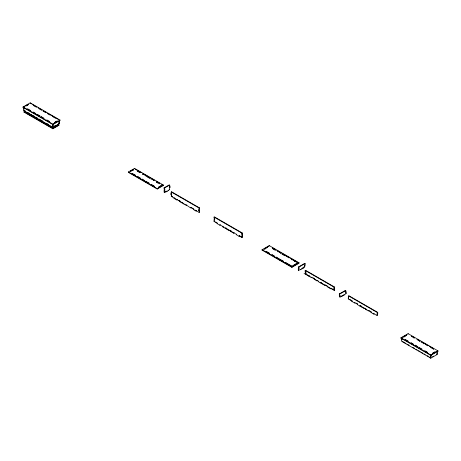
<?xml version="1.0" encoding="UTF-8"?>
<svg xmlns="http://www.w3.org/2000/svg" width="461" height="461" viewBox="0 0 461 461"><rect width="100%" height="100%" fill="white"/><g stroke="black" fill="none" stroke-linecap="round" stroke-linejoin="round"><path stroke-width="0.69" d="M23.05 106.958L30.196 102.832L60.028 120.056L60.028 120.454L52.882 124.579L23.05 107.355L23.05 106.958L52.882 124.182L60.028 120.056M23.05 107.355L24.836 106.324M23.736 107.355L23.736 110.531L24.427 110.531M33.774 105.292L33.428 105.494L36.177 107.079L36.523 106.883M24.012 111.723L52.882 128.389L59.066 124.816L59.066 125.213L52.882 128.786L24.012 112.121L24.012 111.723L25.251 111.009M24.012 112.121L25.251 111.406M25.39 111.723L25.044 111.919L25.044 110.865M30.063 110.611L30.403 110.41L27.654 108.825L27.314 109.021L30.063 110.611L30.063 111.009M28.138 113.308L27.793 113.907M39.271 108.468L38.926 108.663L41.674 110.254L42.02 110.058L38.257 107.886M35.56 113.786L35.9 113.585L33.152 112L32.812 112.196L35.56 113.786L35.56 114.184M33.636 116.483L33.29 117.077M38.309 115.371L38.655 115.175M44.423 111.839L44.769 111.643M39.681 116.166L40.026 115.97L37.278 114.38L36.932 114.582L39.681 116.166L39.681 116.564M37.416 119.065L37.762 118.863L36.84 118.333M40.51 120.454L40.165 121.047M50.266 114.818L49.926 115.014L47.178 113.429L47.518 113.227L58.72 119.699M53.015 116.403L52.675 116.604L55.424 118.189L55.769 117.993M44.631 122.833L44.291 123.427L44.631 123.231M49.304 121.721L49.65 121.525L46.901 119.935L46.555 120.137L49.304 121.721L49.304 122.119M54.738 122.712L57.487 121.128L57.141 120.926L54.392 122.517L54.738 123.11M58.656 122.038L59.342 122.038M52.882 126.959L52.537 127.161L52.537 125.571L53.222 125.571L53.222 123.986M54.035 126.291L55.187 125.628M55.562 126.049L53.914 127L54.254 127.593M57.694 124.816L58.38 124.816L58.38 123.761M24.698 110.663L24.698 111.723L52.882 127.991L58.38 124.816M128.365 171.97L134.549 168.398L163.419 185.063L163.419 185.46L157.23 189.033L128.365 172.362L128.365 171.97L157.23 188.635L163.419 185.063M130.221 171.296L133.171 169.585L133.517 169.786L130.423 171.573L130.423 171.175L130.768 171.769L130.423 171.573M137.297 170.777L137.643 170.582L137.297 171.175L137.297 170.777L140.392 172.564M134.894 175.341L135.234 175.145L135.234 175.537L132.146 173.757L132.486 173.555L135.234 175.145M140.392 172.166L140.046 172.76L137.851 171.492M137.643 176.926L137.983 176.73L140.738 178.315L140.738 178.712L137.643 176.926L137.643 177.324L137.983 176.73M143.141 173.757L142.795 174.35L143.141 173.757L146.834 175.883M140.392 178.516L140.738 178.315M145.889 175.739L145.543 175.935L145.889 175.341L145.889 175.739L142.795 173.953M141.763 179.312L142.109 179.11L144.858 180.7L144.518 180.896L141.763 179.312L141.763 179.704L142.109 179.11M146.921 176.333L147.266 176.137L150.015 177.721L150.015 178.119L146.921 176.333L146.921 176.73L147.266 176.137M150.015 177.721L149.669 178.315L147.468 177.047M146.235 181.49L145.889 182.089L146.235 181.49L148.984 183.08L148.638 183.674L148.984 183.08M151.047 178.712L151.387 178.516L151.047 179.11L151.047 178.712L154.135 180.499L154.135 180.101L151.133 178.367M153.795 180.303L154.135 180.101M151.732 184.665L151.387 184.867L154.135 186.451L154.481 186.256L151.732 184.665L151.387 185.264M156.544 181.888L156.884 181.692L156.544 182.285L156.544 181.888L159.639 183.674L159.639 183.276L156.049 181.208M159.639 183.276L159.293 183.876M161.01 185.656L158.261 187.247L158.607 187.443L161.356 185.858L161.01 185.656L161.01 186.054M167.199 191.217L166.853 191.015L164.45 192.404L164.104 192.208L164.104 190.618L164.79 190.618L164.79 189.033L164.104 189.033L164.104 187.84L169.256 184.867L169.602 186.256L169.948 186.054L169.948 187.644L169.256 187.644L169.948 187.644M164.104 187.84L164.45 188.042L169.602 185.063M164.104 189.033L164.79 189.033M164.104 190.618L164.79 190.618M169.602 187.84L169.602 189.431L168.57 190.422L165.822 192.007L165.476 191.413M171.665 191.811L171.319 193.199L171.665 191.811L199.504 207.882L199.504 209.069L198.812 209.069L198.812 210.66L199.504 210.66L199.504 212.244L199.158 212.446L194.761 209.905M172.766 196.807L171.665 196.173L171.665 194.588L170.979 194.588L170.979 192.998L171.665 192.998M170.979 194.588L171.665 194.588M171.319 194.784L171.319 196.374L171.665 196.173M174.068 197.959L174.414 197.763L174.414 198.161L174.068 198.357L174.068 197.959L171.319 196.374M176.822 199.947L177.162 199.348L176.822 199.947L174.068 198.357M179.571 201.134L179.911 200.938L179.911 201.336L179.571 201.532L179.571 201.134L174.961 198.478M182.32 203.117L182.66 202.523L182.32 203.117L179.571 201.532M180.464 201.653L183.691 203.514L183.691 203.912L184.037 203.716M185.068 204.707L185.408 204.505M186.44 205.502L186.786 204.903L186.44 205.502L183.691 203.912M190.566 207.882L190.912 207.283L190.566 207.882L186.44 205.105M190.566 207.485L193.315 209.069L193.315 209.467L193.66 209.271L193.66 208.873L191.459 207.606M171.319 192.007L199.158 208.078L199.504 207.882M196.063 211.057L196.409 210.458L196.063 211.057L193.315 209.467M198.812 210.66L199.504 210.66M214.048 217.073L214.388 216.872L242.227 232.943L242.227 234.136L241.881 234.332L241.881 233.145L214.048 217.073L214.048 218.26L214.734 218.26M214.048 219.851L214.734 219.851L214.048 219.851L214.048 221.436L217.137 223.222L217.483 223.026M214.048 221.436L214.388 221.24M217.137 223.222L217.137 223.62L217.483 223.418M217.137 223.62L219.885 225.204L220.231 224.611M219.885 225.204L219.885 224.807L222.634 226.397L222.98 226.201M222.634 226.397L222.634 226.795L222.98 226.593L224.081 227.233M222.634 226.795L225.389 228.379L225.729 227.786M225.389 228.379L225.389 227.982L226.76 228.777L227.106 228.581L226.19 228.051M226.76 228.777L226.76 229.175L228.022 229.503M228.137 229.97L228.477 229.768L230.886 231.157L231.226 230.961L229.855 230.166L229.509 230.759L226.76 229.175M230.886 231.157L230.886 231.555L231.226 231.359M233.635 233.145L233.981 232.546L233.635 233.145L230.886 231.555M231.779 231.676L236.384 234.332L236.729 234.136M236.384 234.332L236.384 234.73L236.729 234.534M241.881 233.145L242.227 232.943M239.478 235.721L239.132 236.32L239.478 235.721L242.227 237.311L242.227 234.534L241.881 234.332M242.227 234.534L242.567 234.332L242.567 235.923L241.881 235.923L241.881 237.507L242.227 237.311M241.881 235.923L242.567 235.923M262.079 249.724L269.224 245.598L299.056 262.816L299.056 263.214L291.905 267.34L262.079 250.121L262.079 249.724L291.905 266.942L299.056 262.816M262.079 250.121L263.266 249.43M264.458 248.744L269.224 245.99L269.224 245.598M264.62 249.049L264.966 249.245L264.62 248.652L264.62 249.049L267.714 247.263L267.368 247.061L267.714 247.661M266.337 251.787L266.683 251.585L269.431 253.175L269.086 253.371L266.337 251.787L266.337 252.184L266.683 251.585M272.457 248.254L272.797 248.058L275.545 249.643L275.545 250.041L272.457 248.254L272.457 248.652L272.797 248.058M275.545 249.643L275.205 250.237L273.004 248.969M271.834 254.962L272.18 254.76L274.929 256.351L274.583 256.547L271.834 254.962L271.834 255.359L272.18 254.76M277.954 251.429L278.294 251.228L277.954 251.827L277.954 251.429L281.049 253.216L280.703 253.412L281.049 252.818L276.681 250.3M276.306 257.146L275.96 257.739L276.306 257.146L279.055 258.73L278.709 259.324L279.055 258.73M282.08 253.809L282.42 253.613L282.08 254.207L282.08 253.809L285.169 255.596M285.169 255.198L284.829 255.792M280.426 259.526L280.086 260.119L280.426 259.526L283.175 261.11L282.835 261.704L283.175 261.11M286.2 256.189L286.546 255.993L286.2 256.587L286.2 256.189L289.295 257.976M288.949 257.78L289.295 257.578L282.276 253.527M285.924 262.701L285.584 263.294L285.924 262.701L291.905 266.153M292.044 259.168L291.698 259.762L292.044 259.168L298.025 262.62M291.219 266.55L298.365 262.418M296.509 263.888L296.169 263.692L296.509 264.286L296.509 263.888L293.421 265.674L293.761 265.876L293.421 265.277M305.101 263.531L298.987 267.063L298.987 268.654L298.642 268.452L298.642 266.867L304.761 263.335L305.101 263.531L305.101 265.121L304.416 265.121L305.101 265.121M300.151 269.564L300.497 269.76L300.497 269.368L298.642 270.434L298.296 270.238L298.296 268.654L298.642 268.452M298.296 268.654L298.987 268.654M302.906 267.582L304.416 266.706L304.761 266.907L304.761 265.317M301.529 268.769L302.906 267.974L303.246 268.175L303.246 267.778L304.761 266.907M300.497 269.76L303.246 268.175M305.17 270.474L305.516 270.279L334.317 286.903L334.317 288.494L333.971 288.69L333.971 287.105L305.17 270.474L305.17 272.065L305.856 272.065L305.856 273.65L306.934 274.272M305.17 272.065L305.856 272.065M305.516 272.261L305.516 273.851L305.856 273.65M305.516 273.851L308.743 275.713L309.089 275.517L309.089 275.914L310.19 276.548M309.089 275.914L308.743 276.11L308.743 275.713M304.07 273.413L311.498 277.701L311.838 277.101M311.498 277.701L311.498 277.303L314.246 278.888L314.586 278.692L314.586 279.089L316.24 280.04M314.246 278.888L314.246 279.285L314.586 279.089M314.246 279.285L316.995 280.876L317.335 280.674M318.367 281.268L318.712 281.072L318.712 281.469L318.367 281.665L318.367 281.268L316.995 280.478L316.995 280.876M318.367 281.665L321.115 283.256L321.461 282.656M322.493 283.653L322.838 283.452L322.838 283.849L322.493 284.045L322.493 283.653L320.084 282.265M325.587 285.042L325.241 285.636L325.587 285.042L327.783 286.31M323.386 284.166L327.99 286.828L327.99 287.22L328.336 287.024M327.99 287.22L330.739 288.811L331.084 288.217L334.064 289.934M333.971 287.105L334.317 286.903M333.971 288.69L334.657 288.69L334.657 290.28L334.317 290.476L328.883 287.341M344.269 295.034L343.923 294.833L340.005 297.097L340.005 295.507L339.319 295.507L339.319 293.922L345.433 290.39L345.779 290.586L345.779 292.176L345.433 291.974L346.125 291.974L346.125 293.565L341.52 296.619L341.175 296.025M339.319 293.922L339.659 294.118L345.779 290.586M339.319 295.507L340.005 295.507M345.779 292.176L346.125 291.974M354.907 302.762L354.561 302.958L351.812 301.373L351.812 300.975L348.239 298.912L348.585 295.939L348.925 295.737L377.726 312.368L377.726 313.953L377.04 313.953L377.04 315.537L373.053 313.238M348.239 297.328L348.585 297.126M348.239 298.912L348.585 298.716M351.812 301.373L352.158 301.177M354.561 302.958L354.561 302.566L357.31 304.151L357.655 303.955L356.007 302.998M357.31 304.151L357.31 304.548L357.655 304.352M360.404 305.539L360.064 306.133L360.404 305.539L361.32 306.069M360.064 305.741L361.436 306.53L361.781 306.335M361.436 306.53L361.436 306.928L361.781 306.732L363.153 307.522L362.813 307.723M361.436 306.928L364.184 308.518L364.53 308.317M363.614 307.787L365.561 308.91L365.901 308.714M365.561 308.91L365.561 309.308L365.901 309.112L367.002 309.746M365.561 309.308L368.31 310.898L368.656 310.299M368.31 310.898L368.31 310.501L371.059 312.085L371.405 311.89M371.059 312.085L371.059 312.483L371.405 312.287M371.059 312.483L373.808 314.074L374.153 313.872M348.585 295.939L377.38 312.564L377.738 312.356M377.04 313.953L377.726 313.953M377.04 315.537L377.38 315.341L377.38 312.564M400.972 337.769L408.118 333.643L437.95 350.867L437.95 351.265L430.805 355.391L400.972 338.167L400.972 337.769L430.805 354.993L437.95 350.867M400.972 338.167L406.93 334.726M403.513 336.697L403.859 336.899L406.608 335.308L406.262 335.112L406.262 335.51M414.099 337.89L414.445 337.688L411.696 336.104L411.35 336.3L414.099 337.89L414.099 338.288M419.596 341.065L419.942 340.863L417.193 339.279L416.848 339.475L419.596 341.065L419.596 341.463M421.319 341.659L420.974 341.86L423.722 343.445L424.068 343.249M416.231 346.182L416.577 345.986M422.345 342.65L422.691 342.454M421.729 349.357L422.074 349.161L419.326 347.571L418.98 347.773L421.729 349.357L421.729 349.755M427.226 352.532L427.572 352.337L424.823 350.746L424.477 350.942L427.226 352.532L427.226 352.93M433.346 349L433.686 348.804L430.937 347.214L430.597 347.415L433.346 349L433.346 349.398M430.113 354.993L430.459 354.791M432.66 353.524L435.409 351.939L435.063 351.737L432.314 353.328L432.66 353.921M437.264 352.849L436.919 353.045L436.919 354.636L436.573 354.434M432.533 356.768L433.686 356.105M401.658 338.167L401.658 341.342L430.805 358.168L437.264 354.434L437.264 351.265M31.44 103.944L30.196 103.229L30.196 102.832M32.679 104.664L37.018 107.165M169.948 186.054L169.256 186.054L169.602 186.256M26.968 105.096L27.314 105.292M55.769 121.721L56.109 121.923M58.656 123.629L58.996 123.825L58.996 122.24M290.355 258.189L291.594 258.909M291.698 259.364L297.679 262.816M135.165 169.147L141.302 172.696M161.575 184.394L163.419 185.46M282.628 254.524L283.728 255.158M169.256 189.229L169.602 189.431M157.092 182.602L158.192 183.236M133.517 170.184L133.171 169.585M168.23 190.22L168.57 190.422M345.779 293.363L346.125 293.565M170.979 192.998L171.319 193.199M242.227 234.136L242.567 234.332M298.642 266.867L298.987 267.063M23.736 108.946L24.081 109.142L24.081 107.557M334.317 288.494L334.657 288.69M27.516 112.317L29.371 113.389M30.61 114.103L31.849 114.818M33.083 115.532L34.938 116.604M36.177 117.319L37.416 118.033M39.271 119.105L40.51 119.82M41.744 120.534L42.982 121.243M47.31 123.744L48.549 124.458M23.736 110.531L52.882 127.357L59.342 123.629L59.342 120.454M28.686 113.625L30.887 114.898M38.857 119.497L41.882 121.243L41.542 121.842M46.284 123.784L47.379 124.418L47.039 125.017M48.48 125.058L50.128 126.009L49.788 126.602M52.882 127.593L53.222 127.795M178.81 200.299L179.911 200.938M312.938 277.741L314.039 278.375M145.889 181.692L148.984 183.478M215.627 221.954L216.866 222.669M349.772 299.402L352.158 300.779M369.203 310.622L370.851 311.573M239.132 235.923L241.881 237.507M322.493 284.045L325.241 285.636M275.96 257.342L279.055 259.128M280.086 259.722L283.175 261.508M285.584 262.897L291.565 266.349M236.384 234.73L239.132 236.32M357.31 304.548L360.064 306.133M421.141 341.555L424.863 343.704M429.203 346.211L430.441 346.926M437.264 350.867L437.95 351.265M340.005 297.097L339.659 296.896L339.659 294.118M404.891 335.908L405.231 336.104M433.686 352.532L434.032 352.728M401.658 339.757L402.004 339.953L402.004 338.368M402.344 341.342L406.06 343.485M407.293 344.2L409.149 345.272M412.86 347.415L414.716 348.487M415.955 349.196L417.193 349.911M418.432 350.625L420.288 351.697M421.521 352.411L422.76 353.126M423.999 353.841L425.232 354.555M427.088 355.627L428.327 356.341M429.566 357.056L430.805 357.771L430.459 357.967L430.459 356.382L431.144 356.382L431.144 354.791M430.805 354.993L430.805 358.168M423.722 343.445L423.722 343.843M408.118 333.643L408.118 334.041M403.859 336.899L403.859 337.296M373.808 313.676L373.808 314.074M364.184 308.121L364.184 308.518M341.52 296.221L341.52 296.619M334.317 288.891L334.317 290.476M330.739 288.413L330.739 288.811M321.115 282.858L321.115 283.256M298.642 268.849L298.642 270.434M294.792 261.151L294.792 260.753L294.446 261.347M291.905 266.942L291.905 267.34M277.332 258.137L277.332 258.535M229.509 230.367L229.509 230.759M214.388 218.462L214.388 220.047M199.158 208.078L199.158 210.458M199.158 210.856L199.158 212.446M165.822 191.609L165.822 192.007M164.45 188.042L164.45 190.422M164.45 190.819L164.45 192.404M157.23 188.635L157.23 189.033M143.141 180.101L143.141 180.499M134.549 168.398L134.549 168.795M57.003 125.611L57.003 126.009M52.882 124.182L52.882 127.991M52.882 128.389L52.882 128.786M38.787 119.854L38.787 120.252M36.039 118.27L36.039 118.667M30.541 115.094L30.541 115.492M28.34 104.301L25.591 105.886L25.937 106.088L28.686 104.497L28.34 104.301M43.397 110.847L43.052 111.049L45.8 112.634L46.146 112.438L43.397 110.847M41.404 116.76L41.058 116.961L43.807 118.546L44.152 118.35L41.404 116.76M288.678 264.286L288.332 264.879L288.678 264.286M405.576 339.636L405.231 339.832L407.985 341.422L408.325 341.221L405.576 339.636M411.074 342.811L410.734 343.007L413.482 344.598L413.822 344.396L411.074 342.811M415.2 345.191L414.854 345.387L417.603 346.977L417.948 346.776L415.2 345.191M425.44 344.039L425.1 344.24L427.848 345.825L428.188 345.629L425.44 344.039"/></g></svg>
